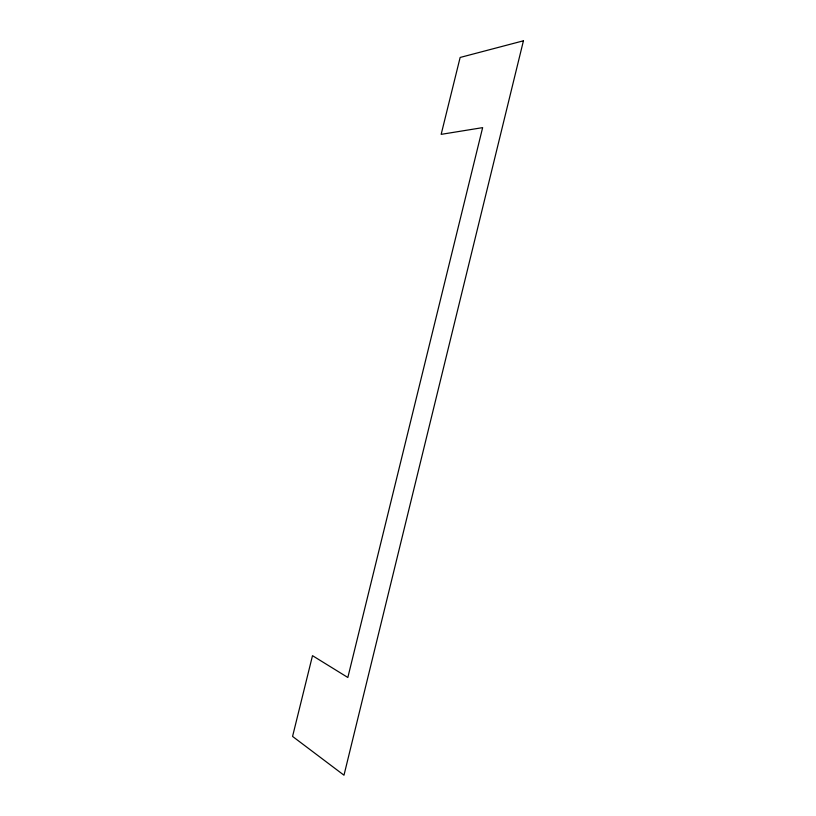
<?xml version="1.0" encoding="UTF-8"?>
<svg xmlns="http://www.w3.org/2000/svg" width="816" height="816" viewBox="0 0 816 816"><rect width="100%" height="100%" fill="white"/><g stroke="black" fill="none" stroke-linecap="round" stroke-linejoin="round"><path stroke-width="1.22" d="M523.433 40.8L343.985 775.2L292.567 736.42L312.497 655.666L347.84 677.484L482.644 127.633L441.16 134.354L460.142 57.457L523.433 40.8"/></g></svg>
